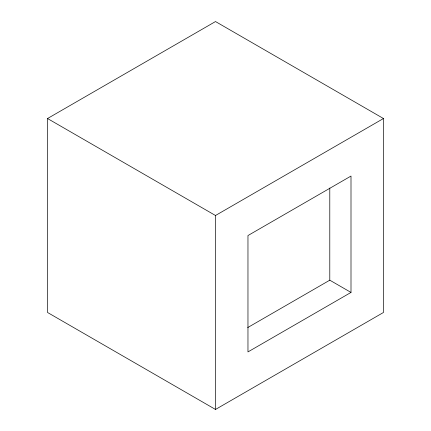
<?xml version="1.0" encoding="UTF-8"?>
<svg xmlns="http://www.w3.org/2000/svg" width="431" height="431" viewBox="0 0 431 431"><rect width="100%" height="100%" fill="white"/><g stroke="black" fill="none" stroke-linecap="round" stroke-linejoin="round"><path stroke-width="0.65" d="M47.534 118.525L215.5 21.55L383.466 118.525L383.466 312.475L215.5 409.45L47.534 312.475L47.534 118.525L215.5 215.5L383.466 118.525M247.712 327.571L329.79 280.182L351.001 292.428L351.001 176.058L247.965 235.547L247.965 351.917L351.001 292.428M329.79 188.029L329.79 280.182M215.5 215.5L215.5 409.45"/></g></svg>
